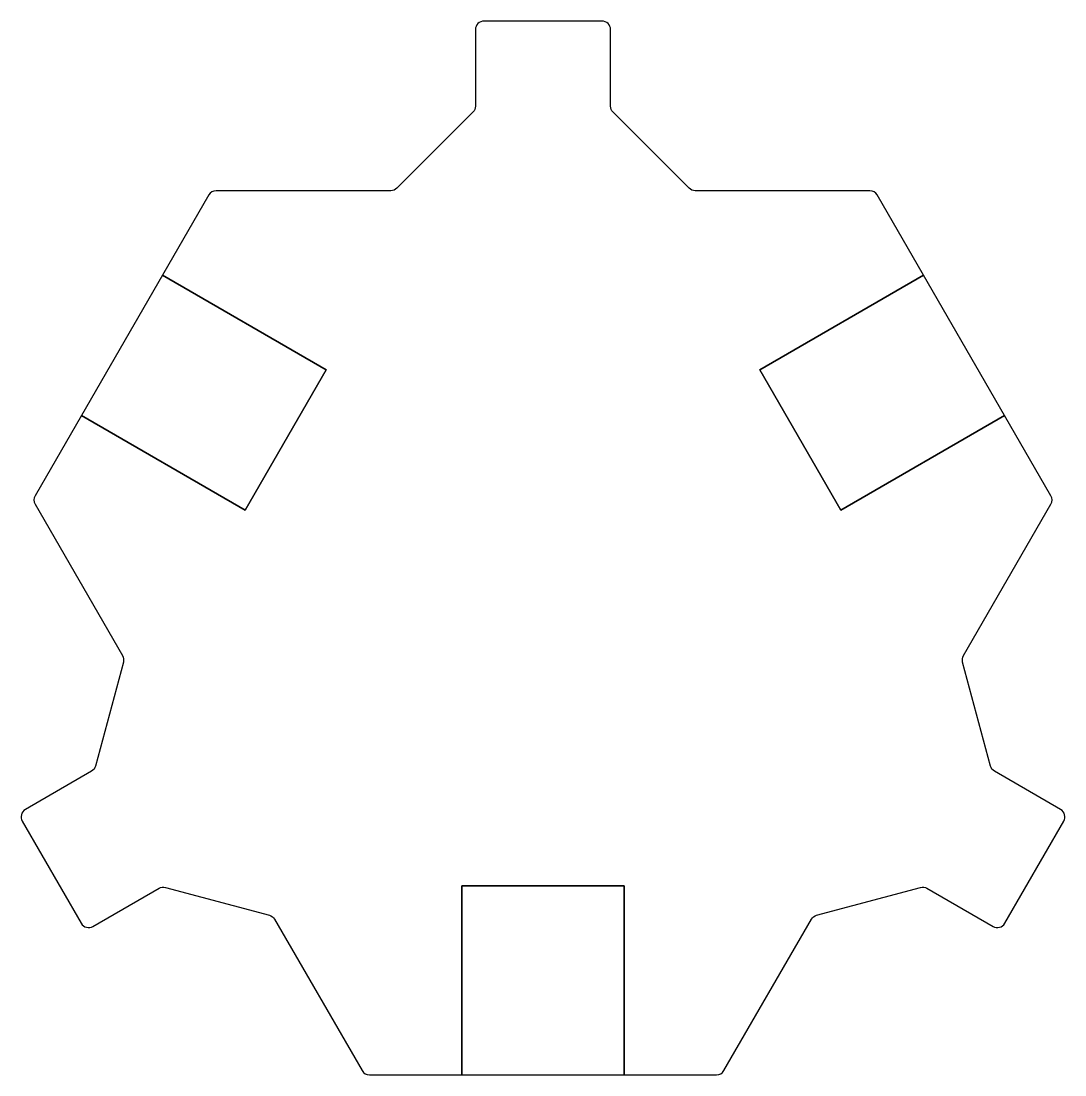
# Model space of a CAD drawing. Header units: millimetres. Extents: x -97 to 97, y -90 to 105.
import ezdxf

# ---------------------------------------------------------------- set-up
doc = ezdxf.new("R2010")
doc.units = ezdxf.units.MM

msp = doc.modelspace()

# ---------------------------------------------------------------- linework, layer by layer
msp.add_lwpolyline([(-95.81, -40.88, 0.414214), (-96.39, -43.05), (-85.48, -61.95, 0.414214), (-83.31, -62.53), (-71.06, -55.46, -0.198912), (-69.86, -55.3), (-50.64, -60.45, -0.198912), (-49.67, -61.19), (-33.5, -89.21, 0.267949), (-32.12, -90), (-15, -90), (-15, -55), (15, -55), (15, -90), (32.12, -90, 0.267949), (33.5, -89.21), (49.67, -61.19, -0.198912), (50.64, -60.45), (69.86, -55.3, -0.198912), (71.06, -55.46), (83.31, -62.53, 0.414214), (85.48, -61.95), (96.39, -43.05, 0.414214), (95.81, -40.88), (83.56, -33.81, -0.198912), (82.82, -32.85), (77.67, -13.63, -0.198912), (77.83, -12.42), (94, 15.59, 0.267949), (94, 17.18), (85.44, 32.01), (55.13, 14.51), (40.13, 40.49), (70.44, 57.99), (61.88, 72.82, 0.267949), (60.51, 73.61), (28.16, 73.61, -0.198912), (27.04, 74.08), (12.96, 88.15, -0.198912), (12.5, 89.27), (12.5, 103.41, 0.414214), (10.91, 105), (-10.91, 105, 0.414214), (-12.5, 103.41), (-12.5, 89.27, -0.198912), (-12.96, 88.15), (-27.04, 74.08, -0.198912), (-28.16, 73.61), (-60.51, 73.61, 0.267949), (-61.88, 72.82), (-70.44, 57.99), (-40.13, 40.49), (-55.13, 14.51), (-85.44, 32.01), (-94, 17.18, 0.267949), (-94, 15.59), (-77.83, -12.42, -0.198912), (-77.67, -13.63), (-82.82, -32.85, -0.198912), (-83.56, -33.81)], format="xyb", close=True)
for points in [[(-70.44, 57.99), (-85.44, 32.01), (-55.13, 14.51), (-40.13, 40.49)], [(85.44, 32.01), (70.44, 57.99), (40.13, 40.49), (55.13, 14.51)], [(-15, -90), (15, -90), (15, -55), (-15, -55)]]:
    msp.add_lwpolyline(points, close=True)

doc.saveas('drawing.dxf')
